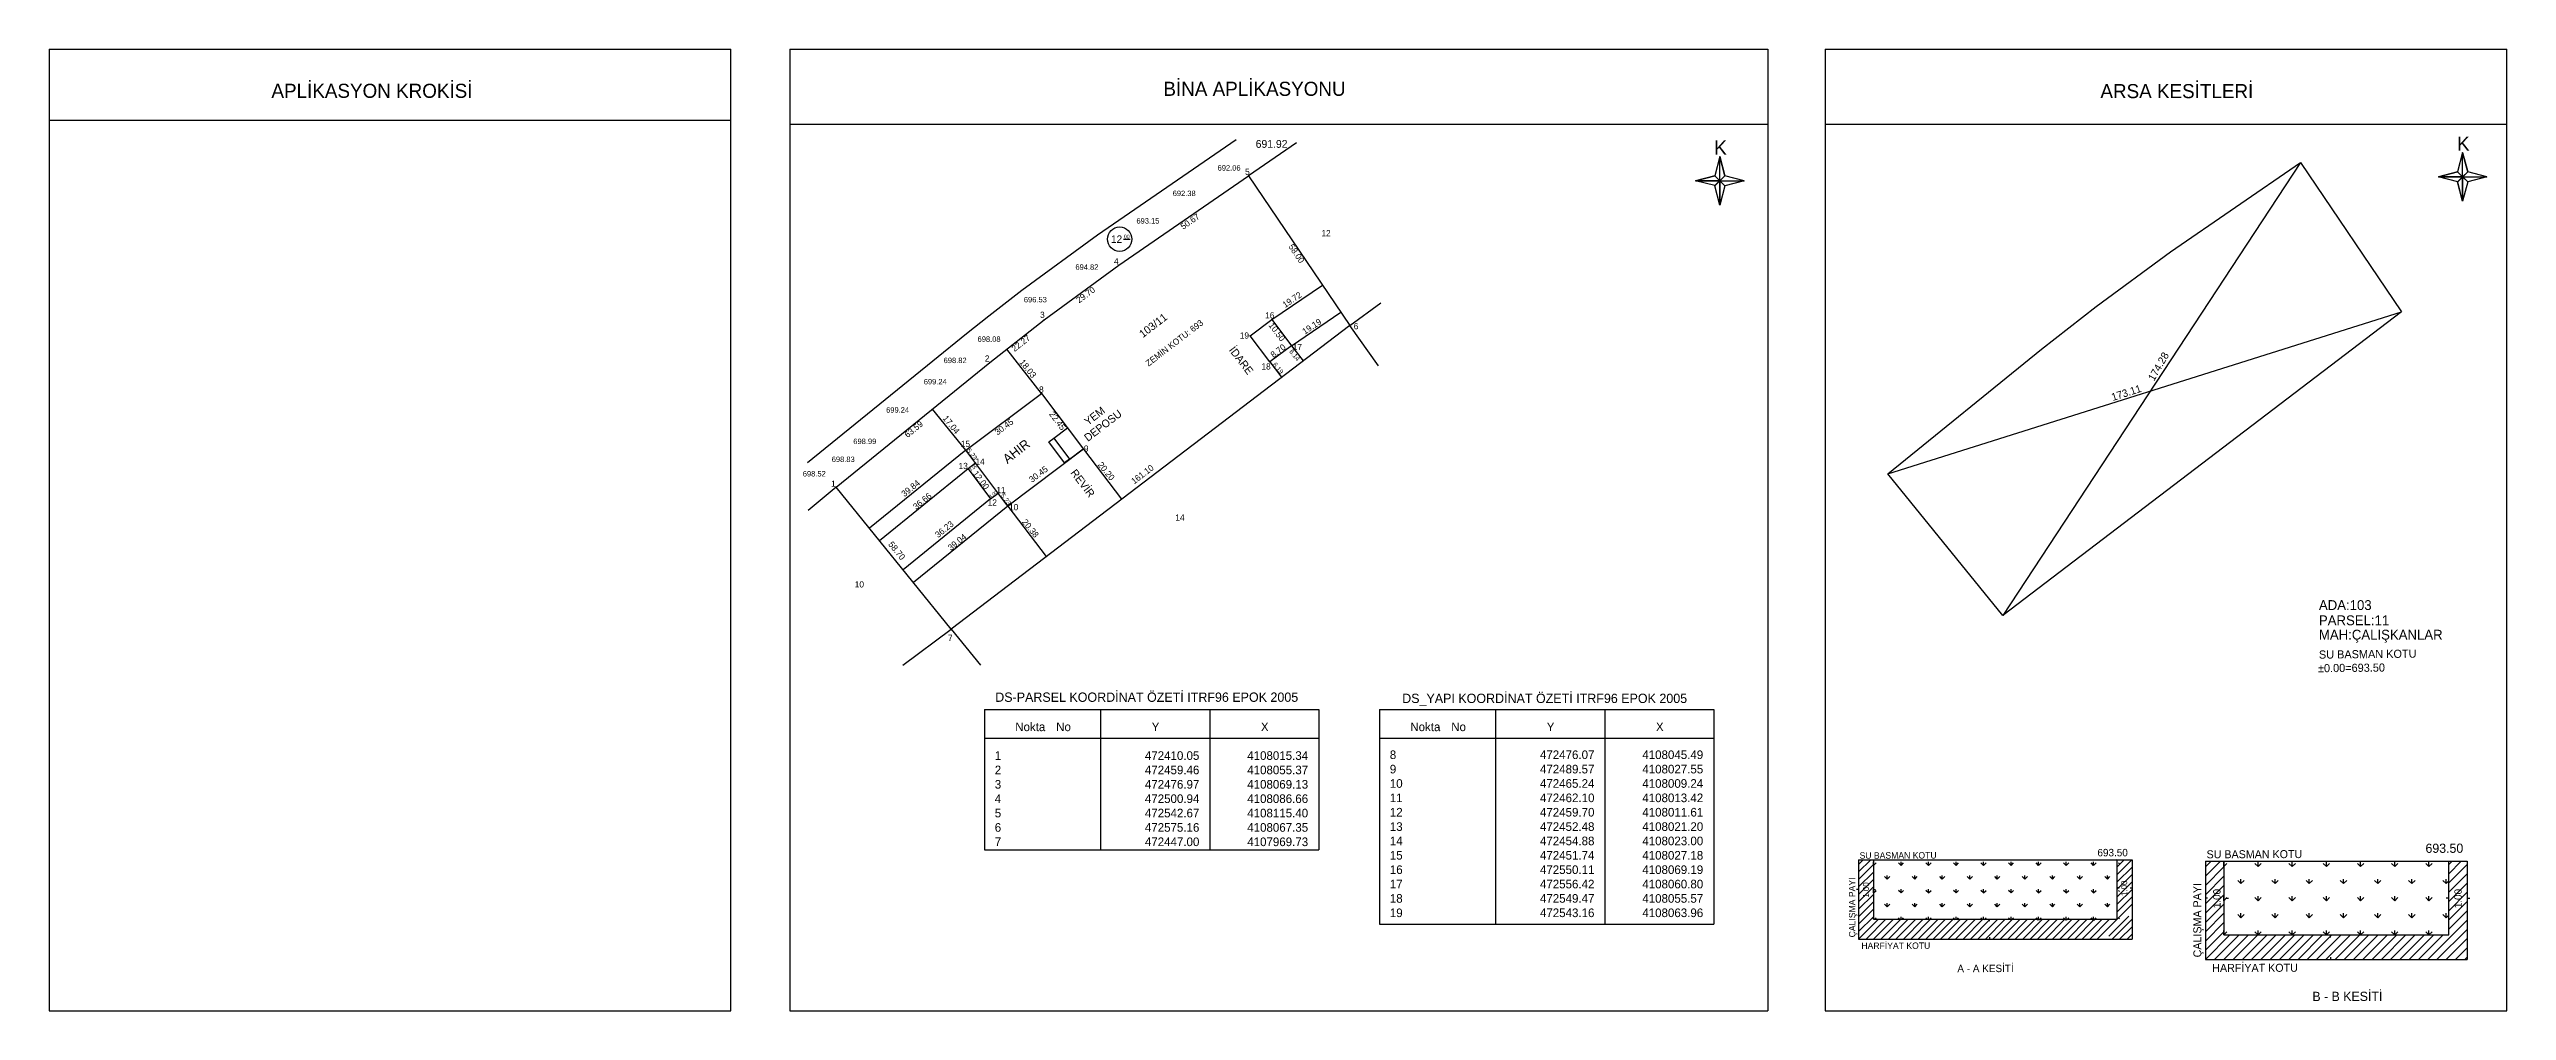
# Model space of a CAD drawing. Header units: metres. Extents: x 471463 to 472947, y 4107847 to 4108156.
# Drawn here: x 472157 to 472947, y 4107847 to 4108156 of the extents above; entities that cross this region are included whole.
import ezdxf

# ---------------------------------------------------------------- set-up
doc = ezdxf.new("R2010")
doc.units = ezdxf.units.M
for name, color, linetype in [('CERCEVE', 7, 'Continuous'), ('KO_C', 7, 'Continuous'), ('KO_M', 7, 'Continuous'), ('KO_R', 7, 'Continuous'), ('KOLON', 7, 'Continuous'), ('KUZEY_OKU', 7, 'Continuous'), ('NOKTA', 7, 'Continuous'), ('NOKTANO', 7, 'Continuous'), ('PARSELLL', 7, 'Continuous'), ('ROL_CEPHE', 7, 'Continuous'), ('YAPII', 7, 'Continuous'), ('YAZI', 7, 'Continuous'), ('YAZIII', 7, 'Continuous')]:
    doc.layers.add(name, color=color, linetype=linetype)

msp = doc.modelspace()

# ---------------------------------------------------------------- linework, layer by layer
at = {"layer": 'CERCEVE'}
for p, q in [((472738.79, 4107895.53), (472821.93, 4107895.53)), ((472738.79, 4107891.62), (472742.69, 4107895.53)), ((472738.79, 4107894.02), (472740.3, 4107895.53)), ((472738.79, 4107889.22), (472743.57, 4107894)), ((472743.57, 4107893.74), (472743.57, 4107894.91)), ((472743.57, 4107893.74), (472744.4, 4107894.57)), ((472752.42, 4107893.74), (472751.59, 4107894.57)), ((472752.42, 4107893.74), (472752.42, 4107894.91)), ((472752.42, 4107893.74), (472753.25, 4107894.57)), ((472761.27, 4107893.74), (472760.44, 4107894.57)), ((472761.27, 4107893.74), (472761.27, 4107894.91)), ((472761.27, 4107893.74), (472762.1, 4107894.57)), ((472770.12, 4107893.74), (472769.29, 4107894.57)), ((472770.12, 4107893.74), (472770.12, 4107894.91)), ((472770.12, 4107893.74), (472770.95, 4107894.57)), ((472778.97, 4107893.74), (472778.14, 4107894.57)), ((472778.97, 4107893.74), (472778.97, 4107894.91)), ((472778.97, 4107893.74), (472779.8, 4107894.57)), ((472787.82, 4107893.74), (472786.99, 4107894.57)), ((472787.82, 4107893.74), (472787.82, 4107894.91)), ((472787.82, 4107893.74), (472788.64, 4107894.57)), ((472796.66, 4107893.74), (472795.84, 4107894.57)), ((472796.66, 4107893.74), (472796.66, 4107894.91)), ((472796.66, 4107893.74), (472797.49, 4107894.57)), ((472805.51, 4107893.74), (472804.68, 4107894.57)), ((472805.51, 4107893.74), (472805.51, 4107894.91)), ((472805.51, 4107893.74), (472806.34, 4107894.57)), ((472814.36, 4107893.74), (472813.53, 4107894.57)), ((472814.36, 4107893.74), (472814.36, 4107894.91)), ((472814.36, 4107893.74), (472815.19, 4107894.57)), ((472821.82, 4107895.53), (472821.93, 4107895.64)), ((472821.93, 4107876.41), (472821.93, 4107895.53)), ((472821.93, 4107895.53), (472826.71, 4107895.53)), ((472821.93, 4107890.84), (472826.61, 4107895.53)), ((472821.93, 4107893.24), (472824.22, 4107895.53)), ((472821.93, 4107888.44), (472826.71, 4107893.22)), ((472822.71, 4107894.24), (472822.38, 4107894.57)), ((472826.71, 4107895.53), (472826.71, 4107870.04)), ((472850.28, 4107895.13), (472934.47, 4107895.13)), ((472850.28, 4107890.28), (472855.13, 4107895.13)), ((472850.28, 4107893.26), (472852.15, 4107895.13)), ((472850.28, 4107887.3), (472856.21, 4107893.24)), ((472856.21, 4107893.37), (472856.21, 4107894.83)), ((472856.21, 4107893.37), (472857.24, 4107894.4)), ((472867.21, 4107893.37), (472866.18, 4107894.4)), ((472867.21, 4107893.37), (472867.21, 4107894.83)), ((472867.21, 4107893.37), (472868.24, 4107894.4)), ((472878.2, 4107893.37), (472877.17, 4107894.4)), ((472878.2, 4107893.37), (472878.2, 4107894.83)), ((472878.2, 4107893.37), (472879.23, 4107894.4)), ((472889.2, 4107893.37), (472888.17, 4107894.4)), ((472889.2, 4107893.37), (472889.2, 4107894.83)), ((472889.2, 4107893.37), (472890.23, 4107894.4)), ((472900.19, 4107893.37), (472899.16, 4107894.4)), ((472900.19, 4107893.37), (472900.19, 4107894.83)), ((472900.19, 4107893.37), (472901.22, 4107894.4)), ((472911.19, 4107893.37), (472910.16, 4107894.4)), ((472911.19, 4107893.37), (472911.19, 4107894.83)), ((472911.19, 4107893.37), (472912.22, 4107894.4)), ((472922.18, 4107893.37), (472921.15, 4107894.4)), ((472922.18, 4107893.37), (472922.18, 4107894.83)), ((472922.18, 4107893.37), (472923.21, 4107894.4)), ((472928.53, 4107871.38), (472928.53, 4107895.13)), ((472928.53, 4107891.08), (472932.58, 4107895.13)), ((472928.53, 4107894.06), (472929.6, 4107895.13)), ((472928.53, 4107888.1), (472934.47, 4107894.04)), ((472934.47, 4107895.13), (472934.47, 4107863.47)), ((472738.79, 4107885.97), (472738.15, 4107885.97)), ((472738.79, 4107886.83), (472743.57, 4107891.6)), ((472738.79, 4107884.43), (472743.57, 4107889.21)), ((472738.79, 4107882.03), (472743.57, 4107886.81)), ((472743.57, 4107884.89), (472743.57, 4107886.06)), ((472743.57, 4107885.97), (472744.2, 4107885.97)), ((472743.57, 4107884.89), (472744.4, 4107885.72)), ((472747.99, 4107889.31), (472747.16, 4107890.14)), ((472747.99, 4107889.31), (472747.99, 4107890.48)), ((472747.99, 4107889.31), (472748.82, 4107890.14)), ((472752.42, 4107884.89), (472751.59, 4107885.72)), ((472752.42, 4107884.89), (472752.42, 4107886.06)), ((472752.42, 4107884.89), (472753.25, 4107885.72)), ((472756.84, 4107889.31), (472756.01, 4107890.14)), ((472756.84, 4107889.31), (472756.84, 4107890.48)), ((472756.84, 4107889.31), (472757.67, 4107890.14)), ((472761.27, 4107884.89), (472760.44, 4107885.72)), ((472761.27, 4107884.89), (472761.27, 4107886.06)), ((472761.27, 4107884.89), (472762.1, 4107885.72)), ((472765.69, 4107889.31), (472764.86, 4107890.14)), ((472765.69, 4107889.31), (472765.69, 4107890.48)), ((472765.69, 4107889.31), (472766.52, 4107890.14)), ((472770.12, 4107884.89), (472769.29, 4107885.72)), ((472770.12, 4107884.89), (472770.12, 4107886.06)), ((472770.12, 4107884.89), (472770.95, 4107885.72)), ((472774.54, 4107889.31), (472773.71, 4107890.14)), ((472774.54, 4107889.31), (472774.54, 4107890.48)), ((472774.54, 4107889.31), (472775.37, 4107890.14)), ((472778.97, 4107884.89), (472778.14, 4107885.72)), ((472778.97, 4107884.89), (472778.97, 4107886.06)), ((472778.97, 4107884.89), (472779.8, 4107885.72)), ((472783.39, 4107889.31), (472782.56, 4107890.14)), ((472783.39, 4107889.31), (472783.39, 4107890.48)), ((472783.39, 4107889.31), (472784.22, 4107890.14)), ((472787.82, 4107884.89), (472786.99, 4107885.72)), ((472787.82, 4107884.89), (472787.82, 4107886.06)), ((472787.82, 4107884.89), (472788.64, 4107885.72)), ((472792.24, 4107889.31), (472791.41, 4107890.14)), ((472792.24, 4107889.31), (472792.24, 4107890.48)), ((472792.24, 4107889.31), (472793.07, 4107890.14)), ((472796.66, 4107884.89), (472795.84, 4107885.72)), ((472796.66, 4107884.89), (472796.66, 4107886.06)), ((472796.66, 4107884.89), (472797.49, 4107885.72)), ((472801.09, 4107889.31), (472800.26, 4107890.14)), ((472801.09, 4107889.31), (472801.09, 4107890.48)), ((472801.09, 4107889.31), (472801.92, 4107890.14)), ((472805.51, 4107884.89), (472804.68, 4107885.72)), ((472805.51, 4107884.89), (472805.51, 4107886.06)), ((472805.51, 4107884.89), (472806.34, 4107885.72)), ((472809.94, 4107889.31), (472809.11, 4107890.14)), ((472809.94, 4107889.31), (472809.94, 4107890.48)), ((472809.94, 4107889.31), (472810.77, 4107890.14)), ((472814.36, 4107884.89), (472813.53, 4107885.72)), ((472814.36, 4107884.89), (472814.36, 4107886.06)), ((472814.36, 4107884.89), (472815.19, 4107885.72)), ((472818.79, 4107889.31), (472817.96, 4107890.14)), ((472818.79, 4107889.31), (472818.79, 4107890.48)), ((472818.79, 4107889.31), (472819.62, 4107890.14)), ((472821.93, 4107886.05), (472826.71, 4107890.82)), ((472821.93, 4107883.65), (472826.71, 4107888.43)), ((472821.93, 4107881.25), (472826.71, 4107886.03)), ((472822.64, 4107886.48), (472822, 4107886.48)), ((472822.71, 4107885.39), (472822.38, 4107885.72)), ((472826.08, 4107886.48), (472826.71, 4107886.48)), ((472850.28, 4107884.32), (472856.21, 4107890.26)), ((472850.28, 4107881.34), (472856.21, 4107887.28)), ((472861.71, 4107887.87), (472860.68, 4107888.91)), ((472861.71, 4107887.87), (472861.71, 4107889.33)), ((472861.71, 4107887.87), (472862.74, 4107888.91)), ((472872.71, 4107887.87), (472871.68, 4107888.91)), ((472872.71, 4107887.87), (472872.71, 4107889.33)), ((472872.71, 4107887.87), (472873.74, 4107888.91)), ((472883.7, 4107887.87), (472882.67, 4107888.91)), ((472883.7, 4107887.87), (472883.7, 4107889.33)), ((472883.7, 4107887.87), (472884.73, 4107888.91)), ((472894.7, 4107887.87), (472893.67, 4107888.91)), ((472894.7, 4107887.87), (472894.7, 4107889.33)), ((472894.7, 4107887.87), (472895.73, 4107888.91)), ((472905.69, 4107887.87), (472904.66, 4107888.91)), ((472905.69, 4107887.87), (472905.69, 4107889.33)), ((472905.69, 4107887.87), (472906.72, 4107888.91)), ((472916.69, 4107887.87), (472915.65, 4107888.91)), ((472916.69, 4107887.87), (472916.69, 4107889.33)), ((472916.69, 4107887.87), (472917.72, 4107888.91)), ((472927.68, 4107887.87), (472926.65, 4107888.91)), ((472927.68, 4107887.87), (472927.68, 4107889.33)), ((472927.68, 4107887.87), (472928.53, 4107888.73)), ((472928.53, 4107885.12), (472934.47, 4107891.06)), ((472928.53, 4107882.14), (472934.47, 4107888.08)), ((472928.53, 4107879.17), (472934.47, 4107885.1)), ((472738.79, 4107879.63), (472743.57, 4107884.41)), ((472738.79, 4107877.24), (472743.57, 4107882.01)), ((472738.79, 4107874.84), (472743.57, 4107879.62)), ((472738.79, 4107872.44), (472743.57, 4107877.22)), ((472743.57, 4107876.41), (472743.57, 4107877.21)), ((472743.94, 4107876.41), (472744.4, 4107876.87)), ((472747.99, 4107880.46), (472747.16, 4107881.29)), ((472747.99, 4107880.46), (472747.99, 4107881.64)), ((472747.99, 4107880.46), (472748.82, 4107881.29)), ((472752.08, 4107876.37), (472751.59, 4107876.87)), ((472752.42, 4107876.37), (472752.42, 4107877.21)), ((472752.75, 4107876.37), (472753.25, 4107876.87)), ((472756.84, 4107880.46), (472756.01, 4107881.29)), ((472756.84, 4107880.46), (472756.84, 4107881.64)), ((472756.84, 4107880.46), (472757.67, 4107881.29)), ((472760.97, 4107876.33), (472760.44, 4107876.87)), ((472761.27, 4107876.33), (472761.27, 4107877.21)), ((472761.56, 4107876.33), (472762.1, 4107876.87)), ((472765.69, 4107880.46), (472764.86, 4107881.29)), ((472765.69, 4107880.46), (472765.69, 4107881.64)), ((472765.69, 4107880.46), (472766.52, 4107881.29)), ((472769.86, 4107876.29), (472769.29, 4107876.87)), ((472770.12, 4107876.29), (472770.12, 4107877.21)), ((472770.37, 4107876.29), (472770.95, 4107876.87)), ((472774.54, 4107880.46), (472773.71, 4107881.29)), ((472774.54, 4107880.46), (472774.54, 4107881.64)), ((472774.54, 4107880.46), (472775.37, 4107881.29)), ((472778.76, 4107876.25), (472778.14, 4107876.87)), ((472778.97, 4107876.25), (472778.97, 4107877.21)), ((472779.17, 4107876.24), (472779.8, 4107876.87)), ((472783.39, 4107880.46), (472782.56, 4107881.29)), ((472783.39, 4107880.46), (472783.39, 4107881.64)), ((472783.39, 4107880.46), (472784.22, 4107881.29)), ((472787.65, 4107876.2), (472786.99, 4107876.87)), ((472787.82, 4107876.2), (472787.82, 4107877.21)), ((472787.98, 4107876.2), (472788.64, 4107876.87)), ((472792.24, 4107880.46), (472791.41, 4107881.29)), ((472792.24, 4107880.46), (472792.24, 4107881.64)), ((472792.24, 4107880.46), (472793.07, 4107881.29)), ((472796.54, 4107876.16), (472795.84, 4107876.87)), ((472796.66, 4107876.16), (472796.66, 4107877.21)), ((472796.79, 4107876.16), (472797.49, 4107876.87)), ((472801.09, 4107880.46), (472800.26, 4107881.29)), ((472801.09, 4107880.46), (472801.09, 4107881.64)), ((472801.09, 4107880.46), (472801.92, 4107881.29)), ((472805.43, 4107876.12), (472804.68, 4107876.87)), ((472805.51, 4107876.12), (472805.51, 4107877.21)), ((472805.6, 4107876.12), (472806.34, 4107876.87)), ((472809.94, 4107880.46), (472809.11, 4107881.29)), ((472809.94, 4107880.46), (472809.94, 4107881.64)), ((472809.94, 4107880.46), (472810.77, 4107881.29)), ((472814.32, 4107876.08), (472813.53, 4107876.87)), ((472814.36, 4107876.08), (472814.36, 4107877.21)), ((472814.4, 4107876.08), (472815.19, 4107876.87)), ((472818.79, 4107880.46), (472817.96, 4107881.29)), ((472818.79, 4107880.46), (472818.79, 4107881.64)), ((472818.79, 4107880.46), (472819.62, 4107881.29)), ((472819.25, 4107871.02), (472825.64, 4107877.42)), ((472821.93, 4107878.85), (472826.71, 4107883.63)), ((472821.93, 4107876.45), (472826.71, 4107881.23)), ((472822.71, 4107876.54), (472822.38, 4107876.87)), ((472851, 4107883.25), (472850.21, 4107883.25)), ((472850.28, 4107878.36), (472856.21, 4107884.3)), ((472850.28, 4107875.38), (472856.21, 4107881.32)), ((472850.28, 4107872.4), (472856.21, 4107878.34)), ((472856.21, 4107882.38), (472856.21, 4107883.83)), ((472856.21, 4107882.38), (472857.24, 4107883.41)), ((472856.94, 4107883.25), (472857.73, 4107883.25)), ((472861.71, 4107876.88), (472860.68, 4107877.91)), ((472861.71, 4107876.88), (472861.71, 4107878.34)), ((472861.71, 4107876.88), (472862.74, 4107877.91)), ((472867.21, 4107882.38), (472866.18, 4107883.41)), ((472867.21, 4107882.38), (472867.21, 4107883.83)), ((472867.21, 4107882.38), (472868.24, 4107883.41)), ((472872.71, 4107876.88), (472871.68, 4107877.91)), ((472872.71, 4107876.88), (472872.71, 4107878.34)), ((472872.71, 4107876.88), (472873.74, 4107877.91)), ((472878.2, 4107882.38), (472877.17, 4107883.41)), ((472878.2, 4107882.38), (472878.2, 4107883.83)), ((472878.2, 4107882.38), (472879.23, 4107883.41)), ((472883.7, 4107876.88), (472882.67, 4107877.91)), ((472883.7, 4107876.88), (472883.7, 4107878.34)), ((472883.7, 4107876.88), (472884.73, 4107877.91)), ((472889.2, 4107882.38), (472888.17, 4107883.41)), ((472889.2, 4107882.38), (472889.2, 4107883.83)), ((472889.2, 4107882.38), (472890.23, 4107883.41)), ((472894.7, 4107876.88), (472893.67, 4107877.91)), ((472894.7, 4107876.88), (472894.7, 4107878.34)), ((472894.7, 4107876.88), (472895.73, 4107877.91)), ((472900.19, 4107882.38), (472899.16, 4107883.41)), ((472900.19, 4107882.38), (472900.19, 4107883.83)), ((472900.19, 4107882.38), (472901.22, 4107883.41)), ((472905.69, 4107876.88), (472904.66, 4107877.91)), ((472905.69, 4107876.88), (472905.69, 4107878.34)), ((472905.69, 4107876.88), (472906.72, 4107877.91)), ((472911.19, 4107882.38), (472910.16, 4107883.41)), ((472911.19, 4107882.38), (472911.19, 4107883.83)), ((472911.19, 4107882.38), (472912.22, 4107883.41)), ((472916.69, 4107876.88), (472915.65, 4107877.91)), ((472916.69, 4107876.88), (472916.69, 4107878.34)), ((472916.69, 4107876.88), (472917.72, 4107877.91)), ((472922.18, 4107882.38), (472921.15, 4107883.41)), ((472922.18, 4107882.38), (472922.18, 4107883.83)), ((472922.18, 4107882.38), (472923.21, 4107883.41)), ((472927.68, 4107876.88), (472926.65, 4107877.91)), ((472927.68, 4107876.88), (472927.68, 4107878.34)), ((472927.68, 4107876.88), (472928.53, 4107877.73)), ((472928.55, 4107883.25), (472927.76, 4107883.25)), ((472928.53, 4107876.19), (472934.47, 4107882.12)), ((472928.53, 4107873.21), (472934.47, 4107879.14)), ((472934.49, 4107883.25), (472935.28, 4107883.25)), ((472738.79, 4107870.04), (472745.16, 4107876.41)), ((472741.19, 4107870.04), (472747.56, 4107876.41)), ((472743.59, 4107870.04), (472749.96, 4107876.41)), ((472745.98, 4107870.04), (472752.35, 4107876.41)), ((472748.38, 4107870.04), (472754.75, 4107876.41)), ((472750.78, 4107870.04), (472757.15, 4107876.41)), ((472753.18, 4107870.04), (472759.55, 4107876.41)), ((472755.57, 4107870.04), (472761.94, 4107876.41)), ((472757.97, 4107870.04), (472764.34, 4107876.41)), ((472760.37, 4107870.04), (472766.74, 4107876.41)), ((472762.77, 4107870.04), (472769.14, 4107876.41)), ((472765.16, 4107870.04), (472771.54, 4107876.41)), ((472767.56, 4107870.04), (472773.93, 4107876.41)), ((472769.96, 4107870.04), (472776.33, 4107876.41)), ((472772.36, 4107870.04), (472778.73, 4107876.41)), ((472774.76, 4107870.04), (472781.13, 4107876.41)), ((472777.15, 4107870.04), (472783.52, 4107876.41)), ((472779.55, 4107870.04), (472785.92, 4107876.41)), ((472780.83, 4107875.78), (472780.83, 4107876.41)), ((472780.83, 4107870.68), (472780.83, 4107870.04)), ((472781.95, 4107870.04), (472788.32, 4107876.41)), ((472784.35, 4107870.04), (472790.72, 4107876.41)), ((472786.74, 4107870.04), (472793.11, 4107876.41)), ((472789.14, 4107870.04), (472795.51, 4107876.41)), ((472791.54, 4107870.04), (472797.91, 4107876.41)), ((472793.94, 4107870.04), (472800.31, 4107876.41)), ((472796.33, 4107870.04), (472802.71, 4107876.41)), ((472798.73, 4107870.04), (472805.1, 4107876.41)), ((472801.13, 4107870.04), (472807.5, 4107876.41)), ((472803.53, 4107870.04), (472809.9, 4107876.41)), ((472805.93, 4107870.04), (472812.3, 4107876.41)), ((472808.32, 4107870.04), (472814.69, 4107876.41)), ((472810.72, 4107870.04), (472817.09, 4107876.41)), ((472813.12, 4107870.04), (472819.49, 4107876.41)), ((472815.52, 4107870.04), (472821.89, 4107876.41)), ((472820.31, 4107870.04), (472826.71, 4107876.44)), ((472822.71, 4107870.04), (472826.71, 4107874.04)), ((472825.11, 4107870.04), (472826.71, 4107871.64)), ((472850.28, 4107869.42), (472856.21, 4107875.36)), ((472850.28, 4107866.45), (472856.21, 4107872.38)), ((472850.28, 4107863.47), (472858.19, 4107871.38)), ((472853.26, 4107863.47), (472861.17, 4107871.38)), ((472856.21, 4107871.38), (472856.21, 4107872.84)), ((472856.21, 4107871.38), (472857.24, 4107872.41)), ((472856.24, 4107863.47), (472864.15, 4107871.38)), ((472859.21, 4107863.47), (472867.13, 4107871.38)), ((472862.19, 4107863.47), (472870.11, 4107871.38)), ((472865.17, 4107863.47), (472873.09, 4107871.38)), ((472867.21, 4107871.38), (472866.18, 4107872.41)), ((472867.21, 4107871.38), (472867.21, 4107872.84)), ((472867.21, 4107871.38), (472868.24, 4107872.41)), ((472868.15, 4107863.47), (472876.07, 4107871.38)), ((472871.13, 4107863.47), (472879.05, 4107871.38)), ((472874.11, 4107863.47), (472882.02, 4107871.38)), ((472877.09, 4107863.47), (472885, 4107871.38)), ((472878.2, 4107871.38), (472877.17, 4107872.41)), ((472878.2, 4107871.38), (472878.2, 4107872.84)), ((472878.2, 4107871.38), (472879.23, 4107872.41)), ((472880.07, 4107863.47), (472887.98, 4107871.38)), ((472883.05, 4107863.47), (472890.96, 4107871.38)), ((472886.03, 4107863.47), (472893.94, 4107871.38)), ((472889.2, 4107871.38), (472888.17, 4107872.41)), ((472889, 4107863.47), (472896.92, 4107871.38)), ((472889.2, 4107871.38), (472889.2, 4107872.84)), ((472889.2, 4107871.38), (472890.23, 4107872.41)), ((472890.56, 4107870.59), (472890.56, 4107871.38)), ((472891.98, 4107863.47), (472899.9, 4107871.38)), ((472894.96, 4107863.47), (472902.88, 4107871.38)), ((472897.94, 4107863.47), (472905.86, 4107871.38)), ((472900.19, 4107871.38), (472899.16, 4107872.41)), ((472900.19, 4107871.38), (472900.19, 4107872.84)), ((472900.19, 4107871.38), (472901.22, 4107872.41)), ((472900.92, 4107863.47), (472908.84, 4107871.38)), ((472903.9, 4107863.47), (472911.81, 4107871.38)), ((472906.88, 4107863.47), (472914.79, 4107871.38)), ((472909.86, 4107863.47), (472917.77, 4107871.38)), ((472911.19, 4107871.38), (472910.16, 4107872.41)), ((472911.19, 4107871.38), (472911.19, 4107872.84)), ((472911.19, 4107871.38), (472912.22, 4107872.41)), ((472912.84, 4107863.47), (472920.75, 4107871.38)), ((472915.81, 4107863.47), (472923.73, 4107871.38)), ((472918.79, 4107863.47), (472926.71, 4107871.38)), ((472922.18, 4107871.38), (472921.15, 4107872.41)), ((472921.77, 4107863.47), (472934.47, 4107876.16)), ((472922.18, 4107871.38), (472922.18, 4107872.84)), ((472922.18, 4107871.38), (472923.21, 4107872.41)), ((472924.75, 4107863.47), (472934.47, 4107873.18)), ((472927.73, 4107863.47), (472934.47, 4107870.21)), ((472890.56, 4107864.26), (472890.56, 4107863.47)), ((472930.71, 4107863.47), (472934.47, 4107867.23)), ((472933.69, 4107863.47), (472934.47, 4107864.25))]:
    msp.add_line(p, q, dxfattribs=at)
for points in [[(472738.79, 4107895.53), (472738.79, 4107870.04), (472826.71, 4107870.04)], [(472743.57, 4107895.53), (472743.57, 4107876.41), (472821.93, 4107876.41)], [(472850.28, 4107895.13), (472850.28, 4107863.47), (472934.47, 4107863.47)], [(472856.21, 4107895.13), (472856.21, 4107871.38), (472928.53, 4107871.38)]]:
    msp.add_lwpolyline(points, dxfattribs=at)
at = {"layer": 'KO_C'}
for p, q in [((472457.73, 4107943.83), (472565.25, 4107943.83)), ((472457.73, 4107943.83), (472457.73, 4107898.74)), ((472495.04, 4107943.83), (472495.04, 4107898.74)), ((472530.14, 4107943.83), (472530.14, 4107898.74)), ((472565.25, 4107943.83), (472565.25, 4107898.74)), ((472584.76, 4107943.83), (472692.28, 4107943.83)), ((472584.76, 4107943.83), (472584.76, 4107874.81)), ((472622.07, 4107943.83), (472622.07, 4107874.81)), ((472657.17, 4107943.83), (472657.17, 4107874.81)), ((472692.28, 4107943.83), (472692.28, 4107874.81)), ((472457.73, 4107934.59), (472565.25, 4107934.59)), ((472584.76, 4107934.59), (472692.28, 4107934.59)), ((472457.73, 4107898.74), (472565.25, 4107898.74)), ((472584.76, 4107874.81), (472692.28, 4107874.81))]:
    msp.add_line(p, q, dxfattribs=at)
at = {"layer": 'KOLON'}
for p, q in [((472156.98, 4108156.13), (472156.98, 4107846.99)), ((472376.16, 4107846.99), (472376.16, 4108156.13)), ((472395.14, 4108156.13), (472395.14, 4107846.99)), ((472709.62, 4108156.13), (472709.62, 4107846.99)), ((472728.05, 4108156.13), (472728.05, 4107846.99)), ((472947.22, 4107846.99), (472947.22, 4108156.13))]:
    msp.add_line(p, q, dxfattribs=at)
for points in [[(472156.98, 4108156.13), (472376.16, 4108156.13)], [(472395.14, 4108156.13), (472709.62, 4108156.13)], [(472728.05, 4108156.13), (472947.22, 4108156.13)], [(472156.98, 4108133.32), (472376.16, 4108133.32)], [(472395.14, 4108132.02), (472709.62, 4108132.02)], [(472728.05, 4108132.02), (472947.22, 4108132.02)], [(472156.98, 4107846.99), (472376.16, 4107846.99)], [(472395.14, 4107846.99), (472709.62, 4107846.99)], [(472728.05, 4107846.99), (472947.22, 4107846.99)]]:
    msp.add_lwpolyline(points, dxfattribs=at)
at = {"layer": 'KUZEY_OKU'}
for p, q in [((472695.8, 4108112.16), (472692.51, 4108115.45)), ((472695.8, 4108115.45), (472692.6, 4108112.25)), ((472934.65, 4108113.43), (472931.36, 4108116.72)), ((472934.65, 4108116.72), (472931.45, 4108113.52))]:
    msp.add_line(p, q, dxfattribs=at)
for points in [[(472940.79, 4108115.08), (472934.65, 4108113.43), (472933.01, 4108107.29), (472933.01, 4108122.86), (472931.36, 4108116.72), (472925.22, 4108115.08), (472940.79, 4108115.08), (472934.65, 4108116.72), (472933.01, 4108122.86)], [(472701.94, 4108113.81), (472695.8, 4108112.16), (472694.16, 4108106.03), (472694.16, 4108121.59), (472692.51, 4108115.45), (472686.38, 4108113.81), (472701.94, 4108113.81), (472695.8, 4108115.45), (472694.16, 4108121.59)], [(472933.01, 4108107.29), (472931.45, 4108113.52), (472925.22, 4108115.08)], [(472694.16, 4108106.03), (472692.6, 4108112.25), (472686.38, 4108113.81)]]:
    msp.add_lwpolyline(points, dxfattribs=at)
for points in [[(472933.01, 4108122.86), (472934.65, 4108116.72), (472933.01, 4108115.08), (472933.01, 4108122.86)], [(472933.01, 4108122.86), (472934.65, 4108116.72), (472933.01, 4108115.08), (472933.01, 4108122.86)], [(472934.65, 4108116.72), (472933.01, 4108115.08), (472933.01, 4108122.86), (472934.65, 4108116.72)], [(472686.38, 4108113.81), (472692.51, 4108115.45), (472694.16, 4108113.81), (472686.38, 4108113.81)], [(472686.38, 4108113.81), (472692.51, 4108115.45), (472694.16, 4108113.81), (472686.38, 4108113.81)], [(472692.51, 4108115.45), (472694.16, 4108113.81), (472686.38, 4108113.81), (472692.51, 4108115.45)], [(472694.16, 4108121.59), (472695.8, 4108115.45), (472694.16, 4108113.81), (472694.16, 4108121.59)], [(472694.16, 4108121.59), (472695.8, 4108115.45), (472694.16, 4108113.81), (472694.16, 4108121.59)], [(472695.8, 4108115.45), (472694.16, 4108113.81), (472694.16, 4108121.59), (472695.8, 4108115.45)], [(472925.22, 4108115.08), (472931.36, 4108116.72), (472933.01, 4108115.08), (472925.22, 4108115.08)], [(472925.22, 4108115.08), (472931.36, 4108116.72), (472933.01, 4108115.08), (472925.22, 4108115.08)], [(472931.36, 4108116.72), (472933.01, 4108115.08), (472925.22, 4108115.08), (472931.36, 4108116.72)], [(472933.01, 4108107.29), (472931.36, 4108113.43), (472933.01, 4108115.08), (472933.01, 4108107.29)], [(472933.01, 4108107.29), (472931.36, 4108113.43), (472933.01, 4108115.08), (472933.01, 4108107.29)], [(472931.36, 4108113.43), (472933.01, 4108115.08), (472933.01, 4108107.29), (472931.36, 4108113.43)], [(472940.79, 4108115.08), (472934.65, 4108113.43), (472933.01, 4108115.08), (472940.79, 4108115.08)], [(472940.79, 4108115.08), (472934.65, 4108113.43), (472933.01, 4108115.08), (472940.79, 4108115.08)], [(472934.65, 4108113.43), (472933.01, 4108115.08), (472940.79, 4108115.08), (472934.65, 4108113.43)], [(472694.16, 4108106.03), (472692.51, 4108112.16), (472694.16, 4108113.81), (472694.16, 4108106.03)], [(472694.16, 4108106.03), (472692.51, 4108112.16), (472694.16, 4108113.81), (472694.16, 4108106.03)], [(472692.51, 4108112.16), (472694.16, 4108113.81), (472694.16, 4108106.03), (472692.51, 4108112.16)], [(472701.94, 4108113.81), (472695.8, 4108112.16), (472694.16, 4108113.81), (472701.94, 4108113.81)], [(472701.94, 4108113.81), (472695.8, 4108112.16), (472694.16, 4108113.81), (472701.94, 4108113.81)], [(472695.8, 4108112.16), (472694.16, 4108113.81), (472701.94, 4108113.81), (472695.8, 4108112.16)]]:
    msp.add_lwpolyline(points, close=True, dxfattribs=at)
at = {"layer": 'NOKTA'}
for p in [(472542.67, 4108115.4), (472500.94, 4108086.66), (472476.97, 4108069.13), (472550.11, 4108069.19), (472575.16, 4108067.35), (472543.16, 4108063.96), (472556.42, 4108060.8), (472459.46, 4108055.37), (472549.47, 4108055.57), (472476.07, 4108045.49), (472451.74, 4108027.18), (472489.57, 4108027.55), (472452.48, 4108021.2), (472454.88, 4108023), (472410.05, 4108015.34), (472459.7, 4108011.61), (472462.1, 4108013.42), (472465.24, 4108009.24), (472447, 4107969.73)]:
    msp.add_point(p, dxfattribs=at)
at = {"layer": 'PARSELLL'}
for p, q in [((472494.04, 4108096.49), (472538.64, 4108127.07)), ((472558.05, 4108125.98), (472542.67, 4108115.4)), ((472500.94, 4108086.66), (472542.67, 4108115.4)), ((472542.67, 4108115.4), (472575.16, 4108067.35)), ((472839.09, 4108090.97), (472880.82, 4108119.71)), ((472880.82, 4108119.71), (472913.31, 4108071.66)), ((472469.7, 4108078.67), (472494.04, 4108096.49)), ((472815.12, 4108073.44), (472839.09, 4108090.97)), ((472476.97, 4108069.13), (472500.94, 4108086.66)), ((472459.16, 4108070.39, 17413.15), (472469.7, 4108078.67, 0)), ((472575.16, 4108067.35), (472585.12, 4108074.56)), ((472575.16, 4108067.35), (472447, 4107969.73)), ((472451.9, 4108064.69), (472459.16, 4108070.39)), ((472459.46, 4108055.37), (472476.97, 4108069.13)), ((472584.41, 4108054.28), (472575.16, 4108067.35)), ((472913.31, 4108071.66), (472785.15, 4107974.04)), ((472797.61, 4108059.68), (472815.12, 4108073.44)), ((472441.15, 4108055.98), (472451.9, 4108064.69)), ((472748.2, 4108019.65, 17463.01), (472797.61, 4108059.68, 0)), ((472400.87, 4108023.26), (472441.15, 4108055.98)), ((472410.05, 4108015.34, 17463.01), (472459.46, 4108055.37, 0)), ((472785.15, 4107974.04), (472748.2, 4108019.65, 17463.01)), ((472410.05, 4108015.34, 17463.01), (472401.08, 4108007.88, 0)), ((472447, 4107969.73), (472410.05, 4108015.34, 17463.01)), ((472431.45, 4107958.06), (472447, 4107969.73)), ((472447, 4107969.73), (472456.45, 4107958.06))]:
    msp.add_line(p, q, dxfattribs=at)
at = {"layer": 'YAPII'}
for p, q in [((472543.16, 4108063.96), (472550.11, 4108069.19)), ((472550.11, 4108069.19), (472556.42, 4108060.8)), ((472549.47, 4108055.57), (472543.16, 4108063.96)), ((472556.42, 4108060.8), (472549.47, 4108055.57)), ((472451.74, 4108027.18), (472476.07, 4108045.49)), ((472476.07, 4108045.49), (472489.57, 4108027.55)), ((472465.24, 4108009.24), (472451.74, 4108027.18)), ((472489.57, 4108027.55), (472465.24, 4108009.24)), ((472478.4, 4108029.91), (472480, 4108031.11)), ((472483.49, 4108023.16), (472478.4, 4108029.91)), ((472480, 4108031.11), (472484.4, 4108034.42)), ((472480, 4108031.11), (472485.08, 4108024.36)), ((472484.4, 4108034.42), (472489.57, 4108027.55)), ((472485.08, 4108024.36), (472489.48, 4108027.67)), ((472454.88, 4108023), (472452.48, 4108021.2)), ((472452.48, 4108021.2), (472459.7, 4108011.61)), ((472485.08, 4108024.36), (472483.49, 4108023.16)), ((472410.05, 4108015.34), (472410.05, 4108015.34)), ((472410.05, 4108015.34), (472410.05, 4108015.34)), ((472410.05, 4108015.34), (472410.05, 4108015.34)), ((472410.05, 4108015.34), (472410.05, 4108015.34)), ((472410.05, 4108015.34), (472410.05, 4108015.34)), ((472410.05, 4108015.34), (472410.05, 4108015.34)), ((472410.05, 4108015.34), (472410.05, 4108015.34)), ((472459.7, 4108011.61), (472462.1, 4108013.42))]:
    msp.add_line(p, q, dxfattribs=at)
at = {"layer": 'YAZIII'}
for p, q in [((472880.82, 4108119.71), (472785.15, 4107974.04)), ((472502.42, 4108095.05), (472504.52, 4108095.05)), ((472550.11, 4108069.19), (472566.45, 4108080.24)), ((472556.42, 4108060.8), (472572.32, 4108071.55)), ((472748.2, 4108019.65), (472913.31, 4108071.66)), ((472476.07, 4108045.49), (472464.93, 4108059.67)), ((472556.42, 4108060.8), (472560.15, 4108055.91)), ((472549.47, 4108055.57), (472553.22, 4108050.64)), ((472451.74, 4108027.18), (472441.01, 4108040.42, 6520.99)), ((472451.74, 4108027.18), (472420.78, 4108002.1, 12392.42)), ((472489.57, 4108027.55), (472501.81, 4108011.48)), ((472452.48, 4108021.2), (472424, 4107998.12, 10870.85)), ((472459.7, 4108011.61), (472431.55, 4107988.8, 7303.1)), ((472465.24, 4108009.24), (472434.9, 4107984.66, 5717.75)), ((472465.24, 4108009.24), (472477.59, 4107993.03))]:
    msp.add_line(p, q, dxfattribs=at)
msp.add_circle((472501.18, 4108095.05), 3.92, dxfattribs=at)

# ---------------------------------------------------------------- texts
at = {"layer": 'KO_M'}
for s, height, p in [('Nokta', 2.772, (472467.61, 4107936.9)), ('No', 2.772, (472480.77, 4107936.9)), ('Y', 2.77, (472511.49, 4107936.9)), ('X', 2.77, (472546.6, 4107936.9)), ('Nokta', 2.772, (472594.64, 4107936.9)), ('No', 2.772, (472607.8, 4107936.9)), ('Y', 2.77, (472638.52, 4107936.9)), ('X', 2.77, (472673.63, 4107936.9))]:
    msp.add_text(s, height=height, dxfattribs=at).set_placement(p)
at = {"layer": 'KO_R'}
for s, height, p in [('2', 2.77, (472461.03, 4107923.04)), ('1', 2.77, (472461.03, 4107927.66)), ('472410.05', 2.772, (472509.3, 4107927.66)), ('472459.46', 2.772, (472509.3, 4107923.04)), ('4108015.34', 2.772, (472542.21, 4107927.66)), ('4108055.37', 2.772, (472542.21, 4107923.04)), ('8', 2.77, (472588.06, 4107927.93)), ('9', 2.77, (472588.06, 4107923.31)), ('472476.07', 2.772, (472636.33, 4107927.93)), ('472489.57', 2.772, (472636.33, 4107923.31)), ('4108045.49', 2.772, (472669.24, 4107927.93)), ('4108027.55', 2.772, (472669.24, 4107923.31)), ('4', 2.77, (472461.03, 4107913.8)), ('3', 2.77, (472461.03, 4107918.42)), ('472476.97', 2.772, (472509.3, 4107918.42)), ('472500.94', 2.772, (472509.3, 4107913.8)), ('4108069.13', 2.772, (472542.21, 4107918.42)), ('4108086.66', 2.772, (472542.21, 4107913.8)), ('10', 2.772, (472588.06, 4107918.69)), ('11', 2.772, (472588.06, 4107914.07)), ('472465.24', 2.772, (472636.33, 4107918.69)), ('472462.10', 2.772, (472636.33, 4107914.07)), ('4108009.24', 2.772, (472669.24, 4107918.69)), ('4108013.42', 2.772, (472669.24, 4107914.07)), ('5', 2.77, (472461.03, 4107909.18)), ('472542.67', 2.772, (472509.3, 4107909.18)), ('4108115.40', 2.772, (472542.21, 4107909.18)), ('12', 2.772, (472588.06, 4107909.45)), ('472459.70', 2.772, (472636.33, 4107909.45)), ('4108011.61', 2.772, (472669.24, 4107909.45)), ('6', 2.77, (472461.03, 4107904.56)), ('7', 2.77, (472461.03, 4107899.94)), ('472575.16', 2.772, (472509.3, 4107904.56)), ('472447.00', 2.772, (472509.3, 4107899.94)), ('4108067.35', 2.772, (472542.21, 4107904.56)), ('4107969.73', 2.772, (472542.21, 4107899.94)), ('13', 2.772, (472588.06, 4107904.83)), ('14', 2.772, (472588.06, 4107900.22)), ('472452.48', 2.772, (472636.33, 4107904.83)), ('472454.88', 2.772, (472636.33, 4107900.22)), ('4108021.20', 2.772, (472669.24, 4107904.83)), ('4108023.00', 2.772, (472669.24, 4107900.22)), ('15', 2.772, (472588.06, 4107895.6)), ('16', 2.772, (472588.06, 4107890.98)), ('472451.74', 2.772, (472636.33, 4107895.6)), ('472550.11', 2.772, (472636.33, 4107890.98)), ('4108027.18', 2.772, (472669.24, 4107895.6)), ('4108069.19', 2.772, (472669.24, 4107890.98)), ('17', 2.772, (472588.06, 4107886.36)), ('472556.42', 2.772, (472636.33, 4107886.36)), ('4108060.80', 2.772, (472669.24, 4107886.36)), ('18', 2.772, (472588.06, 4107881.74)), ('19', 2.772, (472588.06, 4107877.12)), ('472549.47', 2.772, (472636.33, 4107881.74)), ('472543.16', 2.772, (472636.33, 4107877.12)), ('4108055.57', 2.772, (472669.24, 4107881.74)), ('4108063.96', 2.772, (472669.24, 4107877.12))]:
    msp.add_text(s, height=height, dxfattribs=at).set_placement(p)
at = {"layer": 'KUZEY_OKU'}
for p in [(472692.34, 4108122.18), (472931.19, 4108123.45)]:
    msp.add_text('K', height=4.59, rotation=359.99993, dxfattribs=at).set_placement(p)
at = {"layer": 'NOKTANO'}
for s, p in [('5', (472541.53, 4108115.73)), ('4', (472499.36, 4108086.9)), ('3', (472475.61, 4108069.76)), ('16', (472547.98, 4108069.56)), ('6', (472576.45, 4108066.06)), ('19', (472539.81, 4108063.06)), ('17', (472556.84, 4108059.38)), ('2', (472457.85, 4108055.67)), ('18', (472546.78, 4108053.15)), ('8', (472475.28, 4108045.71)), ('15', (472450.13, 4108028.24)), ('9', (472489.69, 4108026.73)), ('13', (472449.39, 4108021.14)), ('14', (472454.81, 4108022.54)), ('1', (472408.39, 4108015.45)), ('12', (472458.75, 4108009.43)), ('11', (472461.55, 4108013.4)), ('10', (472465.62, 4108007.91)), ('7', (472445.98, 4107965.87))]:
    msp.add_text(s, height=2, dxfattribs=at).set_placement(p)
at = {"layer": 'ROL_CEPHE'}
for s, height, rotation, p in [('50.67', 2, 34.55569, (472521.61, 4108098.03)), ('58.00', 2, 304.06541, (472555.35, 4108092.64)), ('29.70', 2, 36.17917, (472488.14, 4108074.38)), ('19.72', 2, 33.8848, (472554.4, 4108072.89)), ('10.50', 2, 306.96444, (472548.96, 4108067.33)), ('19.19', 2, 33.42972, (472560.73, 4108064.31)), ('22.27', 2, 38.16156, (472467.41, 4108058.76)), ('8.70', 2, 36.96446, (472550.66, 4108056.79)), ('6.14', 1.5, 309.01194, (472555.6, 4108058.87)), ('174.28', 2.418, 60.06141, (472833.77, 4108049.24)), ('18.03', 2, 309.01194, (472468.82, 4108055.41)), ('6.19', 1.5, 309.01194, (472550.31, 4108054.68)), ('173.11', 2.418, 17.7782, (472820.52, 4108043.02)), ('63.59', 2, 39.01301, (472432.99, 4108031.06)), ('17.04', 2, 309.01194, (472444.16, 4108037.4)), ('30.45', 2, 36.96445, (472461.93, 4108031.91)), ('22.45', 2, 306.96447, (472478.39, 4108038.76)), ('5.23', 1.5, 306.96441, (472451.95, 4108027.1)), ('3.00', 1.1, 36.96447, (472453.23, 4108020.28)), ('12.00', 2, 306.96447, (472453.82, 4108019.67)), ('30.45', 2, 36.96446, (472472.99, 4108016.68)), ('20.20', 2, 309.01194, (472494.01, 4108022.45)), ('161.10', 2, 37.29667, (472505.86, 4108016.18)), ('39.84', 2, 39.01301, (472432.01, 4108012.08)), ('36.66', 2, 39.01301, (472435.74, 4108007.95)), ('3.00', 1.1, 36.96445, (472459.66, 4108011.66)), ('5.23', 1.5, 306.96441, (472462.83, 4108012.59)), ('36.23', 2, 39.01301, (472442.82, 4107998.91)), ('20.38', 2, 309.01194, (472469.62, 4108004.06)), ('58.70', 2, 309.01194, (472426.66, 4107996.89)), ('39.04', 2, 39.01301, (472446.95, 4107994.78))]:
    msp.add_text(s, height=height, rotation=rotation, dxfattribs=at).set_placement(p)
at = {"layer": 'YAZI'}
for s, height, rotation, p in [('APLİKASYON KROKİSİ', 4.5301, 359.99993, (472228.46, 4108140.48)), ('BİNA APLİKASYONU', 4.5301, 359.99975, (472515.26, 4108141.12)), ('ARSA KESİTLERİ', 4.5301, 359.99993, (472816.54, 4108140.38)), ('İDARE', 2.5, 307.31084, (472536.18, 4108059.38)), ('YEM', 2.5, 37.49504, (472491.01, 4108035.02)), ('DEPOSU', 2.5, 37.49504, (472490.98, 4108029.85)), ('AHIR', 3, 37.92371, (472465.11, 4108022.73)), ('REVİR', 2.5, 307.3198, (472485.23, 4108019.89)), ('ADA:103', 3.166, 359.99993, (472886.8, 4107975.84)), ('PARSEL:11', 3.166, 359.99993, (472886.8, 4107970.94)), ('MAH:ÇALIŞKANLAR', 3.1662, 359.99993, (472886.8, 4107966.33)), ('±0.00=693.50', 2.6231, 0.58995, (472886.51, 4107955.82)), ('SU BASMAN KOTU', 2.6231, 0.58995, (472886.81, 4107960.2)), ('DS-PARSEL KOORDİNAT ÖZETİ ITRF96 EPOK 2005', 3, 359.99975, (472461.18, 4107946.32)), ('DS_YAPI KOORDİNAT ÖZETİ ITRF96 EPOK 2005', 3, 359.99975, (472592.03, 4107945.94)), ('693.50', 2.968, 0.13194, (472921.07, 4107897.76)), ('SU BASMAN KOTU', 2.0705, 0.13194, (472739.1, 4107895.9)), ('693.50', 2.389, 0.13194, (472815.58, 4107896.65)), ('SU BASMAN KOTU', 2.5724, 0.13194, (472850.67, 4107896.02)), ('ÇALIŞMA PAYI', 2.0705, 90.13198, (472737.76, 4107870.61)), ('1.00', 1.911, 89.9999, (472742.13, 4107883.34)), ('1.00', 1.911, 89.9999, (472825.15, 4107883.88)), ('ÇALIŞMA PAYI', 2.5724, 90.13198, (472849, 4107864.17)), ('1.00', 2.375, 89.9999, (472855.16, 4107879.99)), ('1.00', 2.375, 89.9999, (472932.71, 4107879.99)), ('HARFİYAT KOTU', 2.0705, 0.13194, (472739.68, 4107866.85)), ('A - A KESİTİ', 2.389, 0.13194, (472770.55, 4107859.4)), ('HARFİYAT KOTU', 2.5724, 0.13194, (472852.5, 4107859.49)), ('B - B KESİTİ', 2.9682, 0.13194, (472884.69, 4107850.13))]:
    msp.add_text(s, height=height, rotation=rotation, dxfattribs=at).set_placement(p)
at = {"layer": 'YAZIII'}
for s, height, rotation, p in [('691.92', 2.5, 0, (472544.93, 4108124.42, 17297.96)), ('692.06', 1.75, 0, (472532.68, 4108117.09, 17301.47)), ('692.38', 1.75, 0, (472518.24, 4108108.9, 17309.4)), ('693.15', 1.75, 0, (472506.58, 4108100.06, 17328.68)), ('12', 2.41, 0, (472498.41, 4108093.84)), ('00', 1.205, 0, (472502.54, 4108095.29)), ('12', 2, 0, (472566.07, 4108095.99)), ('694.82', 1.75, 0, (472486.96, 4108085.21, 17370.42)), ('696.53', 1.75, 0, (472470.39, 4108074.74, 17413.15)), ('103/11', 2.5, 37.63211, (472508.66, 4108063.22, -11.48)), ('ZEMİN KOTU: 693', 2, 37.63211, (472510.52, 4108054.06, -11.48)), ('698.08', 1.75, 0, (472455.51, 4108062.04, 17452.05)), ('698.82', 1.75, 0, (472444.6, 4108055.21, 17470.54)), ('699.24', 1.75, 0, (472438.2, 4108048.37, 17481.03)), ('699.24', 1.75, 0, (472426.1, 4108039.29, 17481.1)), ('698.99', 1.75, 0, (472415.55, 4108029.18, 17474.79)), ('698.52', 1.75, 0, (472399.3, 4108018.77, 17463.01)), ('698.83', 1.75, 0, (472408.61, 4108023.41, 17470.83)), ('14', 2, 0, (472519.09, 4108004.57)), ('10', 2, 0, (472416.01, 4107983.09))]:
    msp.add_text(s, height=height, rotation=rotation, dxfattribs=at).set_placement(p)

doc.saveas('drawing.dxf')
